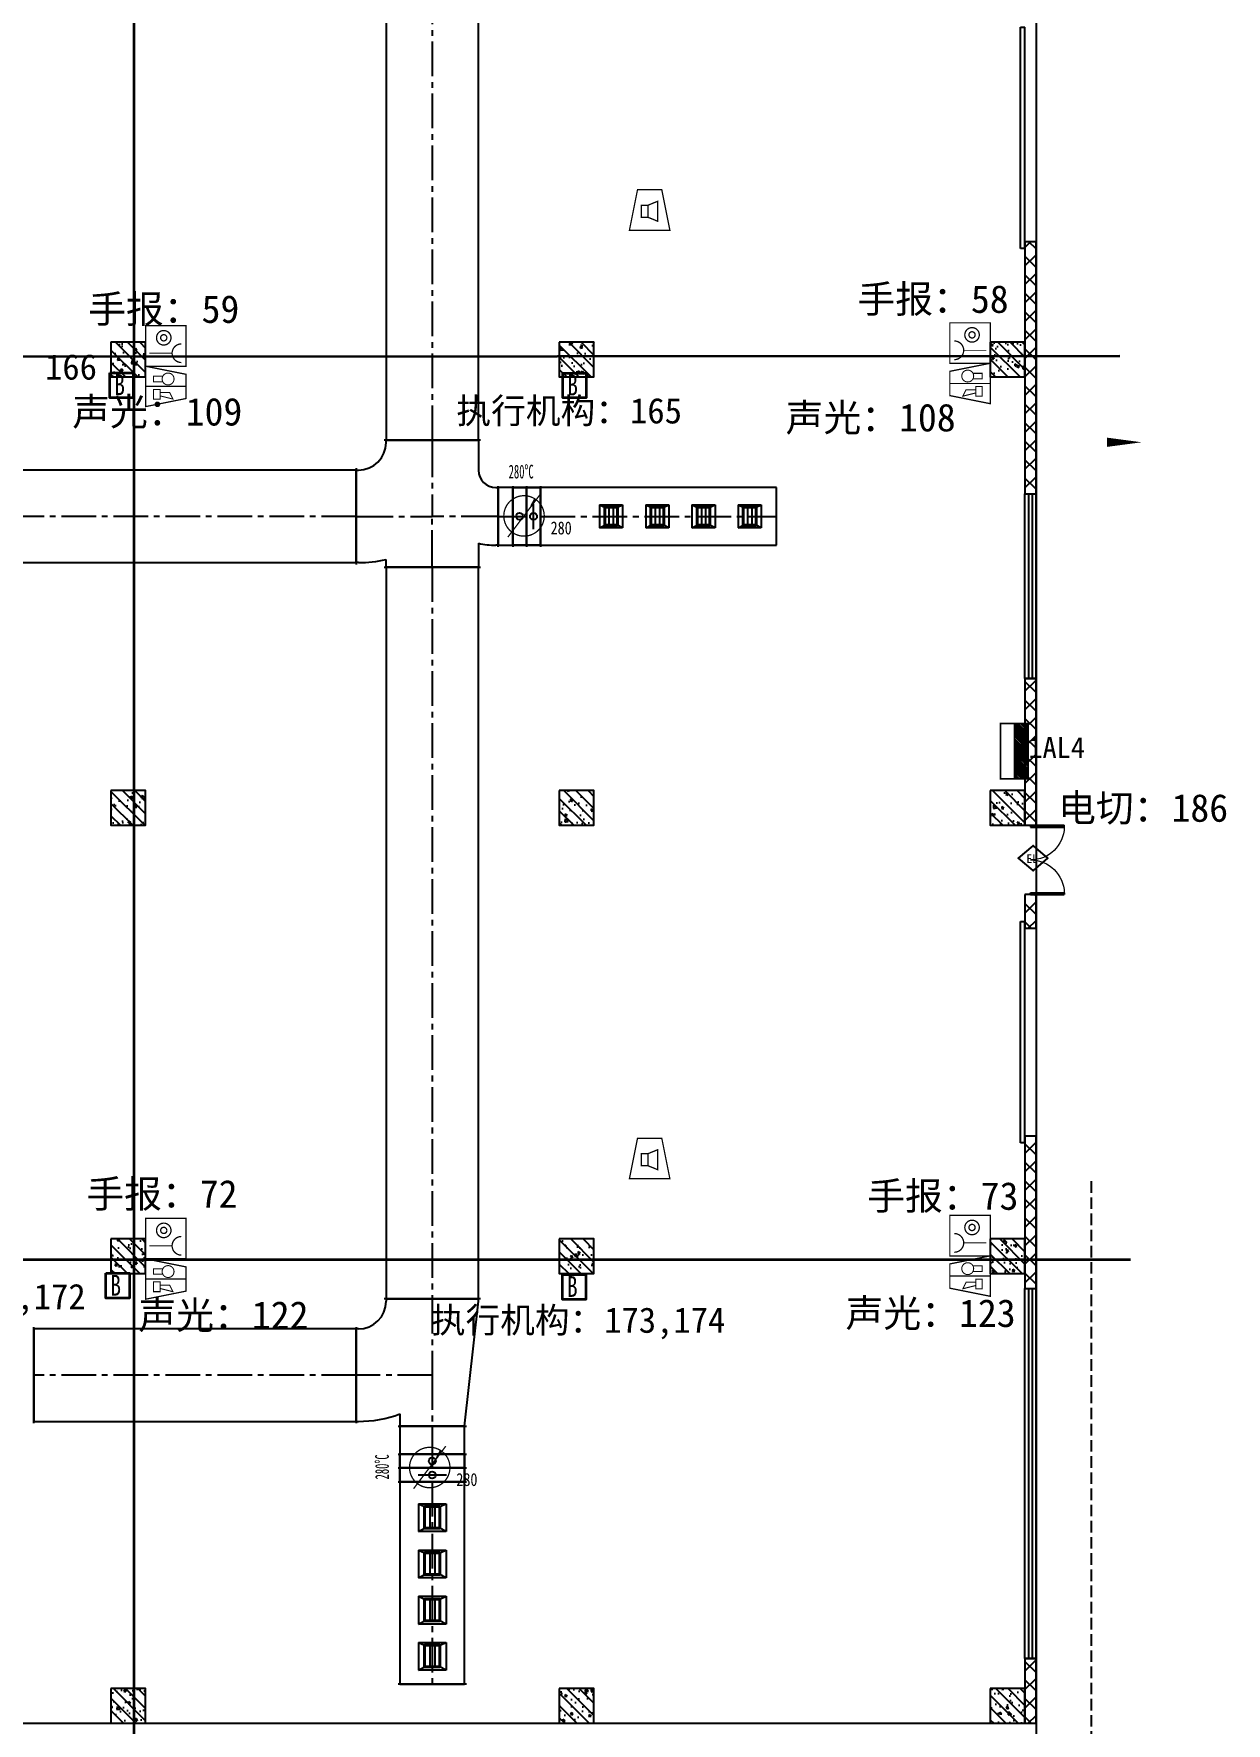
# Model space of a CAD drawing. Header units: millimetres. Extents: x -633009578 to 5705885, y -633235091 to 2571734.
# Drawn here: x 3647074 to 3672875, y 2128133 to 2164685 of the extents above; entities that cross this region are included whole.
import ezdxf
from ezdxf.enums import TextEntityAlignment as Align

# ---------------------------------------------------------------- set-up
doc = ezdxf.new("R2010")
doc.units = ezdxf.units.MM
doc.header["$LTSCALE"] = 1000
doc.header["$MEASUREMENT"] = 0
doc.linetypes.add('CENTER2', pattern=[1.125, 0.75, -0.125, 0.125, -0.125])
doc.linetypes.add('DASH', pattern=[0.35, 0.25, -0.1])
doc.layers.get('0').update_dxf_attribs({"color": 9})
for name, color, linetype in [('000000000000电气', 7, 'Continuous'), ('A-COLUM(柱)', 255, 'Continuous'), ('A-DI-S(箭头)', 76, 'Continuous'), ('A-DOOR(门）', 4, 'Continuous'), ('A-F-AREA(计算)', 5, 'Continuous'), ('A-FLOR(看线)', 8, 'Continuous'), ('A-HATH(填充)', 8, 'Continuous'), ('A-ST-O(室外)', 54, 'Continuous'), ('A-WINDOW（窗）', 4, 'Continuous'), ('DUCT-排烟中心线', 5, 'CENTER2'), ('DUCT-排烟法兰', 4, 'Continuous'), ('DUCT-排烟管', 2, 'Continuous'), ('DUCT-排烟管端线', 4, 'Continuous'), ('DUCT-排烟阀门', 7, 'Continuous'), ('DUCT-排风风口', 7, 'Continuous'), ('HVAC-water Dim-SF', 241, 'Continuous'), ('WALL', 9, 'Continuous'), ('电-强电平面-标注', 3, 'Continuous'), ('设备-安防', 3, 'Continuous'), ('设备-消防', 3, 'Continuous'), ('设备-箱柜', 3, 'Continuous')]:
    doc.layers.add(name, color=color, linetype=linetype)
doc.styles.add('_TEL_DIM', font='simhei.ttf', dxfattribs={"height": 3.5, "bigfont": 'HZTXT'})
doc.styles.add('_THVAC_DIM', font='simhei.ttf', dxfattribs={"width": 0.8, "height": 3.5, "bigfont": 'HZTXT'})
doc.styles.add('ELEC-DIM', font='simhei.ttf')
doc.styles.add('IDQSTYLE', font='simhei.ttf', dxfattribs={"width": 0.707, "bigfont": 'hztxt.shx'})
doc.styles.add('SF', font='simhei.ttf', dxfattribs={"width": 0.75, "bigfont": '@@@hztxt.shx'})
doc.styles.get("Standard").update_dxf_attribs({"font": 'simhei.ttf', "bigfont": 'hztxt.shx'})
doc.styles.add('宋体', font='simhei.ttf')
pattern_1 = [(45, (1102421.475196055, 677964.29318137), (-200.0002033111466, 200.0002033111467), []), (135, (1102421.475196055, 677964.29318137), (-200.0002033111467, -200.0002033111466), [])]

# ---------------------------------------------------------------- blocks, each defined once
blk = doc.blocks.new('HC001213')
at = {"color": 0, "linetype": 'Continuous', "const_width": 0.2}
blk.add_lwpolyline([(-1.875, 3.125), (1.875, 3.125), (3.125, -3.125), (-3.125, -3.125)], close=True, dxfattribs=at)
for points in [[(-1.293653517016746, 0.7382802506738564), (-0.243653517016746, 0.7382802506738564), (-0.243653517016746, -1.136719749326144), (-1.293653517016746, -1.136719749326144), (-1.293653517016746, 0.7382802506738564)], [(-0.243653517016746, 0.7382802506738564), (1.231346482983254, 1.338280250673856), (1.231346482983254, -1.736719749326144), (-0.243653517016746, -1.136719749326144)]]:
    blk.add_lwpolyline(points, dxfattribs=at)
at = {"color": 0, "style": 'IDQSTYLE', "width": 0.7}
blk.add_attdef('PSFHATT', (5.125, -3.125), '', height=2.5, dxfattribs=at)
blk = doc.blocks.new('HC001212')
at = {"color": 0, "linetype": 'Continuous', "const_width": 0.2}
blk.add_lwpolyline([(-1.875, 3.125), (1.875, 3.125), (3.125, -3.125), (-3.125, -3.125)], close=True, dxfattribs=at)
at = {"color": 0, "linetype": 'Continuous'}
for points, const_width in [([(0, 3.125), (0, -3.125)], 0.2), ([(-1.459485991813081, -0.8805239327332393), (-1.95948599181308, 1.119476067266761), (-0.9594859918130805, 0.619476067266761), (-0.9594859918130805, -0.8805239327332393)], 0.16), ([(-1.959485991813081, -1.880523932733239), (-1.95948599181308, -0.8805239327332393), (-0.4594859918130805, -0.8805239327332393), (-0.4594859918130805, -1.880523932733239), (-1.959485991813081, -1.880523932733239)], 0.16), ([(0.7290485194275803, -0.380523932733239), (0.7290485194281489, -1.880523932733239), (1.569048519428149, -1.880523932733239), (1.569048519430491, -0.380523932733239)], 0.16)]:
    blk.add_lwpolyline(points, dxfattribs=dict(at, const_width=const_width))
at = {"color": 0, "linetype": 'Continuous', "const_width": 0.16}
blk.add_lwpolyline([(1.799048519428144, -0.2905239327332435, 0.1989123673796631), (2.068287334970649, 0.3594760672667566, 0.1989123673796631), (1.799048519428145, 1.009476067266757, 0.1989123673796404), (1.149048519428189, 1.278714882809276, 0.1989123673796654), (0.4990485194281443, 1.009476067266757, 0.198912367379653), (0.2298097038856248, 0.3594760672667572, 0.1989123673796529), (0.4990485194281444, -0.2905239327332433, 0.1989123673796571), (1.14904851942816, -0.5597627482757622, 0.1989123673796488)], format="xyb", close=True, dxfattribs=at)
at = {"color": 0, "style": 'IDQSTYLE', "width": 0.7}
blk.add_attdef('PSFHATT', (5.125, -3.125), '', height=2.5, dxfattribs=at)
blk = doc.blocks.new('HC001208')
at = {"color": 0, "linetype": 'Continuous', "const_width": 0.2}
blk.add_lwpolyline([(-3.125, 3.125), (3.125, 3.125), (3.125, -3.125), (-3.125, -3.125)], close=True, dxfattribs=at)
blk.add_lwpolyline([(-2.560875308812533, 2.421549273106315, 0.198912367379651), (-2.13910907372117, 1.40331550819771, 0.1989123673796632), (-1.120875308812534, 0.9815492731063138, 0.1989123673796561), (-0.1026415439039181, 1.403315508197666, 0.1989123673796525), (0.3191246911874668, 2.421549273106313)], format="xyb", dxfattribs=at)
at = {"color": 0, "linetype": 'Continuous', "const_width": 0.128}
blk.add_lwpolyline([(-1.120875308812544, 0.9815492731063138), (-1.120875308812535, -2.518826738720627)], dxfattribs=at)
at = {"color": 0, "linetype": 'Continuous', "const_width": 0.2}
for points in [[(2.383210274305692, -0.3093507400644881, 0.9999999999999997), (0.1432102743056918, -0.3093507400644877, 0.9999999999999999)], [(0.7832102743056915, -0.3093507400644884, 0.9999999999999994), (1.743210274305692, -0.3093507400644881, 0.9999999999999994)]]:
    blk.add_lwpolyline(points, format="xyb", close=True, dxfattribs=at)
at = {"color": 0, "style": 'IDQSTYLE', "width": 0.7}
blk.add_attdef('PSFHATT', (5.125, -3.125), '', height=2.5, dxfattribs=at)
blk = doc.blocks.new('HC001303')
at = {"color": 0, "linetype": 'Continuous'}
blk.add_line((1.147673841419251, 1.538953517481514), (1.735401947549264, 2.599742189978989), dxfattribs=at)
at = {"color": 0, "linetype": 'Continuous', "const_width": 0.2}
blk.add_lwpolyline([(2.673745217742495e-14, -3.125, 0.1989123673796571), (2.209708691207992, -2.209708691207937, 0.1989123673796571), (3.125000000000028, -4.323120637516818e-16, 0.1989123673796568), (2.209708691207993, 2.209708691207993, 0.1989123673796569), (2.841876514387939e-14, 3.125, 0.1989123673796569), (-2.209708691207936, 2.209708691207994, 0.1989123673796568), (-3.124999999999972, 2.10353517373855e-15, 0.1989123673796572), (-2.209708691207937, -2.209708691207936, 0.1989123673796571)], format="xyb", close=True, dxfattribs=at)
blk.add_lwpolyline([(-2.500110713345594, -3.281016827298258), (2.47847216535268, 3.297393019579605)], dxfattribs=at)
at = {"color": 0, "style": 'IDQSTYLE', "width": 0.7}
for tag, p in [('280', (4.109408226946883, -2.854615367737885)), ('PSFHATT', (5.125000010000028, -3.281016827298258))]:
    blk.add_attdef(tag, p, '', height=2, dxfattribs=at)
blk = doc.blocks.new('*X27')
at = {"color": 0}
for p, q in [((99.8306862801869, 192.7445173280992), (101.9907448318158, 194.9045758797282)), ((99.8306862801869, 193.1687813968112), (101.5664807631039, 194.9045758797282)), ((99.8306862801869, 193.5930454655231), (101.142216694392, 194.9045758797282)), ((99.8306862801869, 194.017309534235), (100.71795262568, 194.9045758797282)), ((99.8306862801869, 194.441573602947), (100.2936885569681, 194.9045758797282)), ((99.8306862801869, 194.8658376716589), (99.86942448825616, 194.9045758797282)), ((99.91500890052772, 192.4045758797282), (102.4150089005277, 194.9045758797282)), ((100.3392729692396, 192.4045758797282), (102.8392729692397, 194.9045758797282)), ((100.7635370379516, 192.4045758797282), (103.2635370379516, 194.9045758797282)), ((101.1878011066635, 192.4045758797282), (103.6878011066635, 194.9045758797282)), ((101.6120651753754, 192.4045758797282), (104.1120651753754, 194.9045758797282)), ((102.0363292440874, 192.4045758797282), (104.5363292440874, 194.9045758797282)), ((102.4605933127993, 192.4045758797282), (104.9605933127993, 194.9045758797282)), ((102.8848573815112, 192.4045758797282), (105.3848573815112, 194.9045758797282)), ((103.3091214502232, 192.4045758797282), (105.8091214502232, 194.9045758797282)), ((103.7333855189351, 192.4045758797282), (106.2333855189351, 194.9045758797282)), ((104.157649587647, 192.4045758797282), (106.657649587647, 194.9045758797282)), ((104.5819136563589, 192.4045758797282), (107.0819136563589, 194.9045758797282)), ((105.0061777250709, 192.4045758797282), (107.5061777250709, 194.9045758797282)), ((105.4304417937828, 192.4045758797282), (107.9304417937828, 194.9045758797282)), ((105.8547058624947, 192.4045758797282), (108.3547058624947, 194.9045758797282)), ((106.2789699312067, 192.4045758797282), (108.7789699312067, 194.9045758797282)), ((106.7032339999186, 192.4045758797282), (109.2032339999186, 194.9045758797282)), ((107.1274980686305, 192.4045758797282), (109.6274980686305, 194.9045758797282)), ((107.5517621373425, 192.4045758797282), (109.8306862801869, 194.6835000225726)), ((107.9760262060544, 192.4045758797282), (109.8306862801869, 194.2592359538607)), ((108.4002902747663, 192.4045758797282), (109.8306862801869, 193.8349718851487)), ((108.8245543434782, 192.4045758797282), (109.8306862801869, 193.4107078164368)), ((109.2488184121902, 192.4045758797282), (109.8306862801869, 192.9864437477249)), ((109.6730824809021, 192.4045758797282), (109.8306862801869, 192.562179679013))]:
    blk.add_line(p, q, dxfattribs=at)
blk = doc.blocks.new('HC000427')
at = {"color": 0, "linetype": 'Continuous', "const_width": 0.3}
blk.add_lwpolyline([(5, 2.5), (-5, 2.5), (-5, -2.5), (5, -2.5)], close=True, dxfattribs=at)
blk.add_lwpolyline([(5, 0), (-5, 0)], dxfattribs=at)
at = {"color": 0, "linetype": 'Continuous'}
blk.add_blockref('*X27', (-104.8306862801869, -194.9045758797282), dxfattribs=at)
at = {"color": 0, "style": 'IDQSTYLE', "width": 0.7}
blk.add_attdef('PSFHATT', (7, -2.5), '', height=2.5, dxfattribs=at)
blk = doc.blocks.new('$equip$00002474')
for p, q in [((-0.519992380955955, 1.000000338535756e-05), (7.619048119522631e-06, 0.4400100000020757)), ((7.619048119522631e-06, -0.4399899999989429), (-0.519992380955955, 1.000000338535756e-05)), ((7.619048119522631e-06, 0.4400100000020757), (0.5200076190521941, 1.000000338535756e-05)), ((0.5200076190521941, 1.000000338535756e-05), (7.619048119522631e-06, -0.4399899999989429))]:
    blk.add_line(p, q)
at = {"const_width": 0.04}
blk.add_lwpolyline([(7.619048119522631e-06, 0.4400100000020757), (-0.519992380955955, 1.000000338535756e-05), (7.619048119522631e-06, -0.4399899999989429), (0.5200076190521941, 1.000000338535756e-05), (7.619048119522631e-06, 0.4400100000020757), (-0.519992380955955, 1.000000338535756e-05)], dxfattribs=at)
for p in [(-0.519992380955955, 1.000000338535756e-05), (7.619048119522631e-06, 0.4400100000020757), (0.5200076190521941, 1.000000338535756e-05), (7.619048119522631e-06, -0.4399899999989429)]:
    blk.add_point(p)
at = {"color": 7, "style": '_TEL_DIM'}
blk.add_attdef('$TEXT$', text='', height=0.3, dxfattribs=at).set_placement((0.02805548798642121, 0.01213281898526475), align=Align.MIDDLE_CENTER)
at = {"color": 7, "style": '_TEL_DIM', "flags": 1}
blk.add_attdef('A', text='', height=2e-05, dxfattribs=at).set_placement((0, 0), align=Align.MIDDLE_CENTER)
blk = doc.blocks.new('$TCHSYS$WIN2D')
for p, q in [((-0.5, 0.5), (0.5, 0.5)), ((-0.5, 0.5), (-0.4999999999999999, -0.5)), ((0.5, 0.5), (0.4999999999999998, -0.5)), ((0.5, 0.1666666666666666), (-0.5, 0.1666666666666666)), ((0.5, -0.1666666666666667), (-0.5, -0.1666666666666667)), ((-0.4999999999999999, -0.5), (0.5, -0.5))]:
    blk.add_line(p, q)
blk = doc.blocks.new('$DorLib2D$00000126')
at = {"color": 0, "linetype": 'Continuous'}
for p, q in [((-0.5319999999956053, 0.5), (-0.5319999999956053, 0.900000000000091)), ((0.5320000000047003, 0.900000000000091), (0.5320000000047003, 0.5000000000002274))]:
    blk.add_line(p, q, dxfattribs=at)
at = {"color": 0, "linetype": 'DASH'}
for p, q in [((-0.5319999999956053, 0.900000000000091), (0.5320000000047003, 0.900000000000091)), ((-0.5319999999956053, 0.5), (0.5320000000047003, 0.5000000000002274))]:
    blk.add_line(p, q, dxfattribs=at)
blk = doc.blocks.new('$DorLib2D$00000002')
for p, q in [((-0.5, -5.684341886080802e-17), (-0.5000000000000007, 0.4875)), ((-0.4750000000000007, 0.4875), (-0.5000000000000007, 0.4875)), ((-0.475, -2.842170943040401e-17), (-0.4750000000000007, 0.4875)), ((0.475, -2.842170943040401e-17), (0.4750000000000007, 0.4875)), ((0.4750000000000007, 0.4875), (0.5000000000000007, 0.4875)), ((0.5, -5.684341886080802e-17), (0.5000000000000007, 0.4875)), ((-0.5, -5.684341886080802e-17), (-0.475, -2.842170943040401e-17)), ((0.5, -5.684341886080802e-17), (0.475, -2.842170943040401e-17))]:
    blk.add_line(p, q)
at = {"lineweight": 13}
for centre, start, end in [((-0.4875, -4.263256414560601e-17), 0, 88.53071641864632), ((0.4875, -4.263256414560601e-17), 91.4692835813537, 180)]:
    blk.add_arc(centre, 0.4875, start, end, dxfattribs=at)
blk = doc.blocks.new('_FZH')
h = blk.add_hatch()
h.set_pattern_fill('钢筋混凝土', color=256, scale=0.1, style=0)
h.set_pattern_definition([(45, (0, 0), (-0.1767766952966369, 0.1767766952966369), []), (50, (0, 0), (0.7172601826007535, -0.06275213498259512), [0.07500000000000001, -0.8250000000000001]), (355, (0, 0), (-0.138751333613, 0.7521921337000119), [0.06, -0.66]), (100.4514, (0.05977168000000001, -0.00522934), (0.5785093817140216, 0.6894395420609536), [0.06374019, -0.701142112]), (46.1842, (0, 0.2), (1.067241048625645, -0.1655190143290181), [0.1125, -1.2375]), (96.6356, (0.088936745, 0.186206693), (0.9346627055487033, 0.9741178709004418), [0.095610288, -1.051713]), (351.1842, (0, 0.2), (0.9346619451336272, 0.9741186009253247), [0.09000000000000001, -0.9900000000000001]), (21, (0.1, 0.15), (0.5969070521184617, -0.4026188906653388), [0.07500000000000001, -0.8250000000000001]), (326, (0.1, 0.15), (0.2433153319215824, 0.7251500450468529), [0.06, -0.66]), (71.4514, (0.149742233, 0.116448394), (0.84022262858149, 0.3225304967099524), [0.06374019, -0.701142112]), (37.50000000000001, (0, 0), (0.01215985531729062, 0.3328938538313115), [0, -0.652, 0, -0.67, 0, -0.6625000000000001]), (7.499999999999999, (0, 0), (0.2630695374421486, 0.3944117118823603), [0, -0.382, 0, -0.637, 0, -0.2525]), (-32.5, (-0.223, 0), (0.533822436172409, -0.02255487173437976), [0, -0.25, 0, -0.78, 0, -1.035]), (-42.5, (-0.323, 0), (0.5831861693423862, 0.1001049823323177), [0, -0.325, 0, -0.518, 0, -0.735])])
h.paths.add_polyline_path([(-0.5, -0.5), (0.5, -0.5), (0.5, 0.5), (-0.5, 0.5)])
blk.add_lwpolyline([(-0.5, -0.5), (0.5, -0.5), (0.5, 0.5), (-0.5, 0.5)], close=True)
blk = doc.blocks.new('$风口$00000108')
for p, q in [((-250, 135), (-190, 75)), ((-250, -135), (-250, 135)), ((200, 25), (-190, 25)), ((250, 135), (200, 75)), ((250, 135), (250, -135)), ((-250, -135), (-190, -75)), ((250, -135), (-250, -135)), ((200, -25), (-190, -25)), ((200, -75), (250, -135))]:
    blk.add_line(p, q)
at = {"linetype": 'Continuous'}
blk.add_line((250, 135), (-250, 135), dxfattribs=at)
at = {"lineweight": 40}
for p, q in [((-190, 75), (200, 75)), ((-190, -75), (-190, 75)), ((200, 75), (200, -75)), ((-190, -75), (200, -75))]:
    blk.add_line(p, q, dxfattribs=at)
blk = doc.blocks.new('00000594Cent')
at = {"lineweight": -2}
blk.add_line((-218.75, 1.4210854715202e-14), (218.75, 1.4210854715202e-14), dxfattribs=at)
at = {"color": 0, "linetype": 'ByBlock', "lineweight": -2}
blk.add_circle((0, 1.4210854715202e-14), 125, dxfattribs=at)
blk = doc.blocks.new('00000594Body')
at = {"color": 0, "linetype": 'ByBlock', "lineweight": -2}
for p, q in [((-250, -500), (-249.9999999999964, 500)), ((250, 500), (-250, 500)), ((250, -500), (250.0000000000036, 500)), ((-250, -500), (250, -500))]:
    blk.add_line(p, q, dxfattribs=at)
blk = doc.blocks.new('00000578Cent')
at = {"color": 0, "linetype": 'ByBlock', "lineweight": -2}
blk.add_circle((0, 0), 125, dxfattribs=at)
blk = doc.blocks.new('00000578Body')
at = {"color": 0, "linetype": 'ByBlock', "lineweight": -2}
for p, q in [((249.9999999999964, 500.0000000000036), (-250, 500.0000000000036)), ((-249.9999999999964, -499.9999999999964), (-250, 500.0000000000036)), ((249.9999999999891, -499.9999999999964), (250.0000000000036, 500.0000000000036)), ((-250, -499.9999999999964), (249.9999999999964, -499.9999999999964))]:
    blk.add_line(p, q, dxfattribs=at)
at = {"lineweight": -2}
blk.add_line((0, -218.7499999999982), (0, 218.7499999999982), dxfattribs=at)

msp = doc.modelspace()

# ---------------------------------------------------------------- hatches: boundary and pattern name
at = {"layer": 'A-HATH(填充)'}
h = msp.add_hatch(dxfattribs=at)
h.set_pattern_fill('多孔材料', color=256, scale=100, style=0)
h.set_pattern_definition(pattern_1)
h.paths.add_polyline_path([(3668519.994031782, 2160184.924793512), (3668519.994031782, 2154734.924793003), (3668759.994031774, 2154734.924793003), (3668759.994031774, 2160184.924793512)])
h = msp.add_hatch(dxfattribs=at)
h.set_pattern_fill('多孔材料', color=256, scale=100, style=0)
h.set_pattern_definition(pattern_1)
h.paths.add_polyline_path([(3668519.994031781, 2150734.924793512), (3668519.994031781, 2147559.629172784), (3668759.994031775, 2147559.629172784), (3668759.994031774, 2150734.924793512)])
h = msp.add_hatch(dxfattribs=at)
h.set_pattern_fill('多孔材料', color=256, scale=100, style=0)
h.set_pattern_definition(pattern_1)
h.paths.add_polyline_path([(3668519.994031781, 2146059.629172784), (3668519.994031781, 2145334.629172784), (3668759.994031775, 2145334.629172784), (3668759.994031775, 2146059.629172784)])
h = msp.add_hatch(dxfattribs=at)
h.set_pattern_fill('多孔材料', color=256, scale=100, style=0)
h.set_pattern_definition(pattern_1)
h.paths.add_polyline_path([(3668519.994031781, 2140834.629172276), (3668519.994031781, 2137534.924793003), (3668759.994031775, 2137534.924793003), (3668759.994031775, 2140834.629172276)])
h = msp.add_hatch(dxfattribs=at)
h.set_pattern_fill('多孔材料', color=256, scale=100, style=0)
h.set_pattern_definition(pattern_1)
h.paths.add_polyline_path([(3668759.99403178, 2128134.629172626), (3668759.994031776, 2129534.924793512), (3668519.994031781, 2129534.924793512), (3668519.99403178, 2128134.629172626)])

# ---------------------------------------------------------------- linework, layer by layer
at = {"layer": '000000000000电气', "color": 2, "lineweight": 35}
for p, q in [((3649239.994031797, 2173179.806938683), (3649239.994031797, 2150202.375241971)), ((3670574.723415326, 2157709.992696284), (3619765.463482697, 2157673.961400053)), ((3649239.994031797, 2150202.375241971), (3649239.994031797, 2121191.90671284)), ((3670802.802140869, 2138157.379314641), (3633520.292136301, 2138157.379314641))]:
    msp.add_line(p, q, dxfattribs=at)
at = {"layer": '000000000000电气', "color": 1, "lineweight": 35}
for points in [[(3648719.264320486, 2157351.065040332), (3649227.486520696, 2157351.065040332), (3649227.486520696, 2156811.406415366), (3648719.264320486, 2156811.406415366)], [(3658520.925122413, 2157344.733517546), (3659029.147322624, 2157344.733517546), (3659029.147322624, 2156805.07489258), (3658520.925122413, 2156805.07489258)], [(3648634.531678883, 2137867.928325896), (3649142.753879094, 2137867.928325896), (3649142.753879094, 2137328.26970093), (3648634.531678883, 2137328.26970093)], [(3658513.764258763, 2137841.344943749), (3659021.986458973, 2137841.344943749), (3659021.986458973, 2137301.686318783), (3658513.764258763, 2137301.686318783)]]:
    msp.add_lwpolyline(points, close=True, dxfattribs=at)
at = {"layer": 'A-DI-S(箭头)'}
msp.add_lwpolyline([(3669284.298177314, 2155847.083206601, 0, 0, 0), (3671046.484361263, 2155847.083206601, 0, 200, 0), (3670296.484361263, 2155847.083206601, 0, 0, 0)], format="xyseb", dxfattribs=at)
at = {"layer": 'A-DOOR(门）'}
for p, q in [((3668759.99403178, 2164684.924793447), (3668759.99403178, 2160184.924793447)), ((3668759.99403178, 2145334.629172403), (3668759.99403178, 2140834.629172403))]:
    msp.add_line(p, q, dxfattribs=at)
at = {"layer": 'A-F-AREA(计算)'}
msp.add_lwpolyline([(3534479.994031782, 2196074.629172625), (3668759.994031782, 2196074.629172625), (3668759.994031782, 2059994.629172625), (3534479.994031782, 2059994.629172625)], close=True, dxfattribs=at)
at = {"layer": 'A-FLOR(看线)'}
msp.add_lwpolyline([(3601719.994031766, 2128134.629172626), (3667769.99403178, 2128134.629172626)], dxfattribs=at)
at = {"layer": 'A-ST-O(室外)', "linetype": 'DASH'}
msp.add_lwpolyline([(3669960.003306554, 2113009.629172971), (3669960.007218497, 2139884.629172627)], dxfattribs=at)
at = {"layer": 'DUCT-排烟中心线', "color": 8}
for p, q in [((3655697.016134646, 2171265.510313186), (3655697.016134646, 2155893.532482332)), ((3655697.016134646, 2155893.332482332), (3655697.016134646, 2155843.332482332)), ((3655697.016134646, 2155843.332482332), (3655697.016134646, 2154243.332482332)), ((3654046.816134646, 2154243.332482332), (3646281.658031919, 2154243.332482332)), ((3654047.016134646, 2154243.332482332), (3654097.016134646, 2154243.332482332)), ((3654097.016134646, 2154243.332482332), (3655697.016134646, 2154243.332482332)), ((3657072.016134646, 2154243.332482332), (3655697.016134646, 2154243.332482332)), ((3655697.016134646, 2153193.332482332), (3655697.016134646, 2154243.332482332)), ((3657122.016134646, 2154243.332482332), (3657072.016134646, 2154243.332482332)), ((3657122.216134646, 2154243.332482332), (3657436.798376536, 2154243.332482332)), ((3658037.398376536, 2154243.332482332), (3663141.286385179, 2154243.332482332)), ((3655697.016134646, 2153143.332482332), (3655697.016134646, 2153193.332482332)), ((3655697.016134646, 2153143.132482332), (3655697.016134646, 2137312.659945332)), ((3655697.016134646, 2137312.459945332), (3655697.016134646, 2135662.459945332)), ((3654046.816134646, 2135662.459945332), (3647074.5633, 2135662.459945332)), ((3655697.016134646, 2135662.459945332), (3654047.016134646, 2135662.459945332)), ((3655697.016134646, 2135662.459945332), (3655697.016134646, 2134562.459945332)), ((3655697.016134646, 2134562.259945332), (3655697.016134646, 2133955.407323562)), ((3655697.016134646, 2133354.607323561), (3655697.016134646, 2128978.142938505))]:
    msp.add_line(p, q, dxfattribs=at)
at = {"layer": 'DUCT-排烟法兰', "color": 8}
for p, q in [((3656737.016134646, 2155893.432482332), (3654657.016134646, 2155893.432482332)), ((3654046.916134647, 2155283.332482332), (3654046.916134647, 2153203.332482332)), ((3657122.116134646, 2153588.332482332), (3657122.116134646, 2154898.332482332)), ((3657436.898376536, 2154898.332482332), (3657436.898376536, 2153588.332482332)), ((3657737.098376536, 2154898.332482332), (3657737.098376536, 2153588.332482332)), ((3658037.298376536, 2154898.332482332), (3658037.298376536, 2153588.332482332)), ((3654657.016134646, 2153143.232482332), (3656737.016134646, 2153143.232482332)), ((3656737.016134646, 2137312.559945332), (3654657.016134646, 2137312.559945332)), ((3647074.463299999, 2134622.459945332), (3647074.463299999, 2136702.459945332)), ((3654046.916134647, 2136702.459945332), (3654046.916134647, 2134622.459945332)), ((3654957.016134646, 2134562.359945332), (3656437.016134646, 2134562.359945332)), ((3654957.016134646, 2133955.307323562), (3656437.016134646, 2133955.307323562)), ((3654957.016134646, 2133655.107323562), (3656437.016134646, 2133655.107323562)), ((3654957.016134646, 2133654.907323562), (3656437.016134646, 2133654.907323562)), ((3654957.016134646, 2133354.707323561), (3656437.016134646, 2133354.707323561)), ((3656437.016134646, 2128978.042938505), (3654957.016134646, 2128978.042938505))]:
    msp.add_line(p, q, dxfattribs=at)
at = {"layer": 'DUCT-排烟管', "color": 8}
for p, q in [((3654697.016134646, 2171265.510313186), (3654697.016134646, 2155893.532482332)), ((3656697.016134646, 2155893.532482332), (3656697.016134646, 2171265.510313186)), ((3654697.016134646, 2155843.332482332), (3654697.016134646, 2155893.332482332)), ((3656697.016134646, 2155893.332482332), (3656697.016134646, 2155243.332482332)), ((3654046.816134646, 2155243.332482332), (3646281.658031919, 2155243.332482332)), ((3654047.016134646, 2155243.332482332), (3654097.016134646, 2155243.332482332)), ((3657072.016134646, 2154868.332482332), (3657122.016134646, 2154868.332482332)), ((3657436.798376536, 2154868.332482332), (3657122.216134646, 2154868.332482332)), ((3657436.998376537, 2154868.332482332), (3657736.998376537, 2154868.332482332)), ((3657737.198376537, 2154868.332482332), (3658037.198376537, 2154868.332482332)), ((3663141.286385179, 2154868.332482332), (3658037.398376536, 2154868.332482332)), ((3663141.286385179, 2153618.332482332), (3663141.286385179, 2154868.332482332)), ((3656697.016134646, 2153662.193652248), (3656697.016134646, 2153193.332482332)), ((3654697.016134646, 2153193.332482332), (3654697.016134646, 2153313.510354197)), ((3657122.016134646, 2153618.332482332), (3657072.016134646, 2153618.332482332)), ((3657122.216134646, 2153618.332482332), (3657436.798376536, 2153618.332482332)), ((3657736.998376537, 2153618.332482332), (3657436.998376537, 2153618.332482332)), ((3658037.198376537, 2153618.332482332), (3657737.198376537, 2153618.332482332)), ((3658037.398376536, 2153618.332482332), (3663141.286385179, 2153618.332482332)), ((3646281.658031919, 2153243.332482332), (3654046.816134646, 2153243.332482332)), ((3654097.016134646, 2153243.332482332), (3654047.016134646, 2153243.332482332)), ((3654697.016134646, 2153143.332482332), (3654697.016134646, 2153193.332482332)), ((3654697.016134646, 2153143.132482332), (3654697.016134646, 2137312.659945332)), ((3656697.016134646, 2153193.332482332), (3656697.016134646, 2153143.332482332)), ((3656697.016134646, 2137312.659945332), (3656697.016134646, 2153143.132482332)), ((3654697.016134646, 2137312.459945332), (3654697.016134646, 2137262.459945332)), ((3656397.016134646, 2134562.459945332), (3656697.016134646, 2137262.459945332)), ((3656697.016134646, 2137262.459945332), (3656697.016134646, 2137312.459945332)), ((3654046.816134646, 2136662.459945332), (3647074.5633, 2136662.459945332)), ((3654097.016134646, 2136662.459945332), (3654047.016134646, 2136662.459945332)), ((3647074.5633, 2134662.459945332), (3654046.816134646, 2134662.459945332)), ((3654047.016134646, 2134662.459945332), (3654097.016134646, 2134662.459945332)), ((3654997.016134646, 2134823.197761802), (3654997.016134646, 2134562.459945332)), ((3654997.016134646, 2134562.259945332), (3654997.016134646, 2133955.407323562)), ((3656397.016134646, 2133955.407323562), (3656397.016134646, 2134562.259945332)), ((3654997.016134646, 2133655.207323561), (3654997.016134646, 2133955.207323561)), ((3656397.016134646, 2133955.207323561), (3656397.016134646, 2133655.207323561)), ((3654997.016134646, 2133354.807323562), (3654997.016134646, 2133654.807323562)), ((3656397.016134646, 2133654.807323562), (3656397.016134646, 2133354.807323562)), ((3654997.016134646, 2133354.607323561), (3654997.016134646, 2128978.142938505)), ((3656397.016134646, 2128978.142938505), (3656397.016134646, 2133354.607323561))]:
    msp.add_line(p, q, dxfattribs=at)
for centre, radius, start, end in [((3654097.016134646, 2155843.332482331), 599.9999999997672, 270, 0), ((3657072.016134646, 2155243.332482332), 375, 180, 270), ((3657072.016134646, 2155243.33248233), 1624.999999998137, 256.6576362028979, 270), ((3654097.016134644, 2155843.332482345), 2600.000000013763, 270.000000000041, 283.3423637970591), ((3654097.016134646, 2137262.459945331), 599.9999999997672, 270, 0), ((3654097.016134646, 2137262.459945333), 2600.000000001397, 270, 290.2522467421758)]:
    msp.add_arc(centre, radius, start, end, dxfattribs=at)
at = {"layer": 'DUCT-排烟管端线', "color": 8}
for p, q in [((3654697.016134646, 2155893.532482332), (3656697.016134646, 2155893.532482332)), ((3654697.016134646, 2155893.332482332), (3656697.016134646, 2155893.332482332)), ((3654046.816134646, 2153243.332482332), (3654046.816134646, 2155243.332482332)), ((3654047.016134646, 2153243.332482332), (3654047.016134646, 2155243.332482332)), ((3657122.016134646, 2154868.332482332), (3657122.016134646, 2153618.332482332)), ((3657122.216134646, 2154868.332482332), (3657122.216134646, 2153618.332482332)), ((3657436.798376536, 2153618.332482332), (3657436.798376536, 2154868.332482332)), ((3657436.998376537, 2154868.332482332), (3657436.998376537, 2153618.332482332)), ((3657736.998376537, 2154868.332482332), (3657736.998376537, 2153618.332482332)), ((3657737.198376537, 2154868.332482332), (3657737.198376537, 2153618.332482332)), ((3658037.198376537, 2154868.332482332), (3658037.198376537, 2153618.332482332)), ((3658037.398376536, 2154868.332482332), (3658037.398376536, 2153618.332482332)), ((3654697.016134646, 2153143.332482332), (3656697.016134646, 2153143.332482332)), ((3656697.016134646, 2153143.132482332), (3654697.016134646, 2153143.132482332)), ((3654697.016134646, 2137312.659945332), (3656697.016134646, 2137312.659945332)), ((3656697.016134646, 2137312.459945332), (3654697.016134646, 2137312.459945332)), ((3647074.5633, 2136662.459945332), (3647074.5633, 2134662.459945332)), ((3654046.816134646, 2134662.459945332), (3654046.816134646, 2136662.459945332)), ((3654047.016134646, 2136662.459945332), (3654047.016134646, 2134662.459945332)), ((3654997.016134646, 2134562.459945332), (3656397.016134646, 2134562.459945332)), ((3656397.016134646, 2134562.259945332), (3654997.016134646, 2134562.259945332)), ((3654997.016134646, 2133955.407323562), (3656397.016134646, 2133955.407323562)), ((3656397.016134646, 2133955.207323561), (3654997.016134646, 2133955.207323561)), ((3656397.016134646, 2133655.207323561), (3654997.016134646, 2133655.207323561)), ((3656397.016134646, 2133654.807323562), (3654997.016134646, 2133654.807323562)), ((3656397.016134646, 2133354.807323562), (3654997.016134646, 2133354.807323562)), ((3656397.016134646, 2133354.607323561), (3654997.016134646, 2133354.607323561)), ((3654997.016134646, 2128978.142938505), (3656397.016134646, 2128978.142938505))]:
    msp.add_line(p, q, dxfattribs=at)
at = {"layer": 'WALL'}
for p, q in [((3668519.994031782, 2160184.924793512), (3668519.994031782, 2154734.924793003)), ((3668759.994031774, 2160184.924793512), (3668519.994031782, 2160184.924793512)), ((3668759.994031774, 2154734.924793003), (3668759.994031774, 2160184.924793512)), ((3668519.994031782, 2154734.924793003), (3668759.994031774, 2154734.924793003)), ((3668519.994031781, 2150734.924793512), (3668519.994031781, 2147559.629172784)), ((3668759.994031774, 2150734.924793512), (3668519.994031781, 2150734.924793512)), ((3668759.994031775, 2147559.629172784), (3668759.994031774, 2150734.924793512)), ((3668519.994031781, 2147559.629172784), (3668759.994031775, 2147559.629172784)), ((3668519.994031781, 2146059.629172784), (3668519.994031781, 2145334.629172784)), ((3668759.994031775, 2146059.629172784), (3668519.994031781, 2146059.629172784)), ((3668759.994031775, 2145334.629172784), (3668759.994031775, 2146059.629172784)), ((3668519.994031781, 2145334.629172784), (3668759.994031775, 2145334.629172784)), ((3668519.994031781, 2140834.629172276), (3668519.994031781, 2137534.924793003)), ((3668759.994031775, 2140834.629172276), (3668519.994031781, 2140834.629172276)), ((3668759.994031775, 2137534.924793003), (3668759.994031775, 2140834.629172276)), ((3668519.994031781, 2137534.924793003), (3668759.994031775, 2137534.924793003)), ((3668759.994031776, 2129534.924793512), (3668519.994031781, 2129534.924793512)), ((3668519.994031781, 2129534.924793512), (3668519.99403178, 2128134.629172626)), ((3668759.99403178, 2128134.629172626), (3668759.994031776, 2129534.924793512)), ((3668519.99403178, 2128134.629172626), (3668759.99403178, 2128134.629172626))]:
    msp.add_line(p, q, dxfattribs=at)

# ---------------------------------------------------------------- block references
at = {"layer": 'A-COLUM(柱)', "xscale": 750, "yscale": 750, "zscale": 750, "rotation": 270}
for p in [(3649119.99403178, 2157634.629172626), (3658819.99403178, 2157634.629172626), (3668144.99403178, 2157634.629172626), (3649119.99403178, 2147934.629172626), (3658819.99403178, 2147934.629172626), (3668144.99403178, 2147934.629172626), (3649119.99403178, 2138234.629172626), (3658819.99403178, 2138234.629172626), (3668144.99403178, 2138234.629172626), (3649119.99403178, 2128509.629172626), (3658819.99403178, 2128509.629172626), (3668144.99403178, 2128509.629172626)]:
    msp.add_blockref('_FZH', p, dxfattribs=at)
at = {"layer": 'A-DOOR(门）', "extrusion": (0, 0, -1)}
for name, p, xscale, yscale, zscale, rotation in [('$DorLib2D$00000126', (-3668639.99403178, 2162434.924793447), -4500, 240, 4500, 270), ('$DorLib2D$00000002', (-3668639.99403178, 2146809.62917268), 1500, 1500, 1500, 90.00000000000001), ('$DorLib2D$00000126', (-3668639.99403178, 2143084.629172403), -4500, 240, 4500, 270)]:
    msp.add_blockref(name, p, dxfattribs=dict(at, xscale=xscale, yscale=yscale, zscale=zscale, rotation=rotation))
at = {"layer": 'A-WINDOW（窗）', "extrusion": (0, 0, -1), "yscale": 240, "rotation": 270}
for p, xscale, zscale in [((-3668639.99403178, 2152734.924793272), -4000, 4000), ((-3668639.99403178, 2133534.924793272), -8000, 8000)]:
    msp.add_blockref('$TCHSYS$WIN2D', p, dxfattribs=dict(at, xscale=xscale, zscale=zscale))
at = {"layer": 'DUCT-排烟阀门', "color": 8, "xscale": 0.6}
for name, p, yscale in [('00000594Body', (3657586.998376537, 2154243.332482332, 3000), 1.25), ('00000578Body', (3657887.198376537, 2154243.332482332, 3000), 1.25), ('00000594Cent', (3657586.998376537, 2154243.332482332, 3000), 0.6), ('00000578Cent', (3657887.198376537, 2154243.332482332, 3000), 0.6)]:
    msp.add_blockref(name, p, dxfattribs=dict(at, yscale=yscale))
at = {"layer": 'DUCT-排烟阀门', "color": 8, "xscale": 0.6, "rotation": 270}
for name, p, yscale in [('00000594Body', (3655697.016134646, 2133805.207323561, 3000), 1.4), ('00000594Cent', (3655697.016134646, 2133805.207323561, 3000), 0.6), ('00000578Body', (3655697.016134646, 2133504.807323562, 3000), 1.4), ('00000578Cent', (3655697.016134646, 2133504.807323562, 3000), 0.6)]:
    msp.add_blockref(name, p, dxfattribs=dict(at, yscale=yscale))
at = {"layer": 'DUCT-排风风口', "color": 8, "yscale": 1.851851851851852, "rotation": 90}
for p in [(3659565.619299911, 2154243.332482332, 2600), (3660565.619299911, 2154243.332482332, 2600), (3661565.619299911, 2154243.332482332, 2600), (3662565.619299911, 2154243.332482332, 2600)]:
    msp.add_blockref('$风口$00000108', p, dxfattribs=at)
at = {"layer": 'DUCT-排风风口', "color": 8, "xscale": 1.2, "yscale": 2.222222222222222, "rotation": 90}
for p in [(3655697.016134646, 2132579.244400196, 2600), (3655697.016134646, 2131579.244400196, 2600), (3655697.016134646, 2130579.244400196, 2600), (3655697.016134646, 2129579.244400196, 2600)]:
    msp.add_blockref('$风口$00000108', p, dxfattribs=at)
at = {"layer": '设备-安防'}
ref = msp.add_blockref('$equip$00002474', (3668694.842205853, 2146846.413896517), dxfattribs=dict(at, xscale=607.5, yscale=607.5, zscale=607.5, rotation=180))
ref.add_attrib('$TEXT$', 'EL', dxfattribs={"layer": '0', "color": 7, "height": 182.25, "style": '_TEL_DIM'}).set_placement((3668677.798497051, 2146839.043209033), align=Align.MIDDLE_CENTER)
at = {"layer": '设备-消防', "xscale": 140, "yscale": 140, "zscale": 140}
for p in [(3660399.994031751, 2160873.204544518), (3660399.994031751, 2140352.66280245)]:
    msp.add_blockref('HC001213', p, dxfattribs=at)
at = {"layer": '设备-消防', "yscale": 140, "zscale": 140}
for name, p, xscale, rotation in [('HC001208', (3667332.49403178, 2157993.909547828), 140, 90), ('HC001208', (3649929.844179322, 2157930.751203394), -140, 270), ('HC001212', (3649929.844179322, 2157055.751203394), -140, 270), ('HC001212', (3667332.49403178, 2157118.909547828), 140, 90), ('HC001208', (3649929.844179322, 2138618.81542093), -140, 270), ('HC001208', (3667332.49403178, 2138681.973765363), 140, 90), ('HC001212', (3649929.844179322, 2137743.81542093), -140, 270), ('HC001212', (3667332.49403178, 2137806.973765363), 140, 90)]:
    msp.add_blockref(name, p, dxfattribs=dict(at, xscale=xscale, rotation=rotation))
at = {"layer": '设备-消防'}
ref = msp.add_blockref('HC001303', (3657681.609138897, 2154253.490354721), dxfattribs=dict(at, xscale=140, yscale=140, zscale=140))
ref.add_attrib('280', '280', (3658256.92629067, 2153853.844203237), dxfattribs={"layer": '0', "color": 0, "height": 280, "width": 0.8})
ref = msp.add_blockref('HC001303', (3655641.426897007, 2133664.96519595), dxfattribs=dict(at, xscale=140, yscale=140, zscale=140))
ref.add_attrib('280', '280', (3656216.74404878, 2133265.319044467), dxfattribs={"layer": '0', "color": 0, "height": 280, "width": 0.8})
at = {"layer": '设备-箱柜', "xscale": 120, "yscale": 120, "zscale": 120, "rotation": 90}
msp.add_blockref('HC000427', (3668292.340802193, 2149164.02371818), dxfattribs=at)

# ---------------------------------------------------------------- texts
at = {"layer": '000000000000电气', "color": 2, "lineweight": 35, "style": '宋体'}
for s, p in [('手报：58', (3664896.234543251, 2158646.63271678)), ('手报：59', (3648250.282645669, 2158430.030808969)), ('电切：186', (3669237.26161972, 2147636.67377067)), ('手报：72', (3648211.045071253, 2139285.411570365)), ('手报：73', (3665107.264275854, 2139240.947835616))]:
    msp.add_text(s, height=600, dxfattribs=at).set_placement(p)
at = {"layer": '000000000000电气', "color": 20, "lineweight": 35, "true_color": 0xff5500, "style": '宋体'}
for s, height, p in [('执行机构：166', 551, (3643559.974391763, 2157201.966221822)), ('执行机构：165', 551, (3656217.695390567, 2156254.305875749)), ('执行机构：171,172', 550, (3641826.563876155, 2137090.010838272)), ('执行机构：173,174', 550, (3655666.311831882, 2136579.771503121))]:
    msp.add_text(s, height=height, dxfattribs=at).set_placement(p)
at = {"layer": '000000000000电气', "color": 5, "lineweight": 35, "style": '宋体'}
for s, p in [('声光：109', (3647906.797494067, 2156209.269427034)), ('声光：108', (3663342.06541406, 2156082.230184895)), ('声光：122', (3649337.890853616, 2136662.459945332)), ('声光：123', (3664639.45274902, 2136705.758668951))]:
    msp.add_text(s, height=600, dxfattribs=at).set_placement(p)
at = {"layer": 'DUCT-排烟阀门', "color": 8, "style": '_THVAC_DIM', "width": 0.5647058823529412}
msp.add_text('280%%dC', height=297.5, dxfattribs=at).set_placement((3657348.952668067, 2155064.419193289, 3000))
msp.add_text('280%%dC', height=297.5, rotation=90, dxfattribs=at).set_placement((3654757.424136875, 2133407.022767144, 3000))
at = {"layer": 'HVAC-water Dim-SF', "color": 1, "linetype": 'Continuous', "style": 'SF', "width": 0.75}
for p in [(3648817.275593192, 2156865.914928736, 5600), (3658618.936395119, 2156859.58340595, 5600), (3648732.542951589, 2137382.7782143, 5600), (3658611.775531469, 2137356.194832153, 5600)]:
    msp.add_text('B', height=450, dxfattribs=at).set_placement(p)
at = {"layer": '电-强电平面-标注', "style": 'ELEC-DIM'}
msp.add_text('1AL4', height=450, dxfattribs=at).set_placement((3668595.199748674, 2149017.957382299))

doc.saveas('drawing.dxf')
